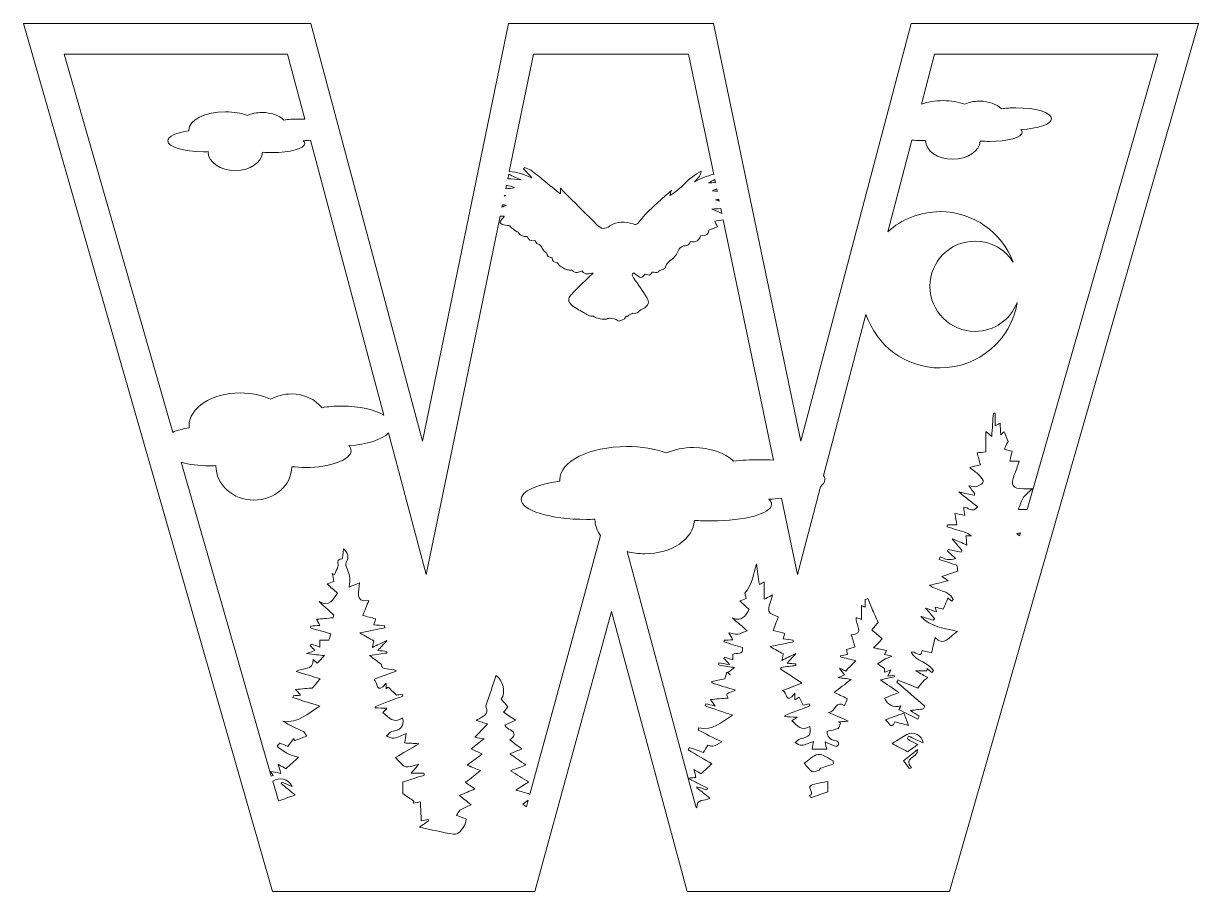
# Model space of a CAD drawing. Header units: millimetres. Extents: x -42 to 192, y -117 to -17.
# Drawn here: x -42.2 to 73, y -117.2 to -32.1 of the extents above; entities that cross this region are included whole.
import ezdxf

# ---------------------------------------------------------------- set-up
doc = ezdxf.new("R2010")
doc.units = ezdxf.units.MM
doc.header["$MEASUREMENT"] = 0
doc.layers.add('Layer 2', color=7, linetype='Continuous')

msp = doc.modelspace()

# ---------------------------------------------------------------- linework, layer by layer
at = {"layer": 'Layer 2', "lineweight": 0}
msp.add_lwpolyline([(44.85, -32.06), (34.04, -73.05), (25.47, -32.06), (5.39, -32.06), (-3.07, -73.05), (-13.99, -32.06), (-42.18, -32.06), (-17.75, -117.21), (7.97, -117.21), (15.49, -89.73), (22.89, -117.21), (48.61, -117.21), (73.04, -32.06), (44.85, -32.06)], dxfattribs=at)
for points, knots in [([(-16.3, -35.06), (-16.3, -35.06), (-14.59, -41.46), (-14.59, -41.46), (-14.81, -41.44), (-15.02, -41.44), (-15.24, -41.44), (-15.74, -41.44), (-16.21, -41.47), (-16.64, -41.53), (-17.11, -41.08), (-17.9, -40.79), (-18.79, -40.79), (-19.33, -40.79), (-19.83, -40.9), (-20.25, -41.08), (-20.84, -40.86), (-21.58, -40.73), (-22.38, -40.73), (-24.36, -40.73), (-25.97, -41.53), (-25.97, -42.51), (-25.97, -42.54), (-25.96, -42.57), (-25.96, -42.6), (-27.18, -42.77), (-28.04, -43.14), (-28.04, -43.58), (-28.04, -44.17), (-26.47, -44.64), (-24.54, -44.64), (-24.38, -44.64), (-24.23, -44.64), (-24.08, -44.63), (-24.08, -44.64), (-24.08, -44.64), (-24.08, -44.64), (-24.08, -45.66), (-22.88, -46.49), (-21.41, -46.49), (-19.96, -46.49), (-18.78, -45.69), (-18.75, -44.69), (-18.45, -44.72), (-18.14, -44.73), (-17.82, -44.73), (-16.04, -44.73), (-14.6, -44.33), (-14.6, -43.83), (-14.6, -43.74), (-14.65, -43.65), (-14.75, -43.56), (-14.51, -43.55), (-14.27, -43.53), (-14.05, -43.51), (-14.05, -43.51), (-6.86, -70.48), (-6.86, -70.48), (-7.73, -69.94), (-9.24, -69.59), (-10.96, -69.59), (-11.66, -69.59), (-12.31, -69.64), (-12.91, -69.75), (-13.57, -68.93), (-14.67, -68.4), (-15.92, -68.4), (-16.67, -68.4), (-17.37, -68.6), (-17.96, -68.93), (-18.79, -68.53), (-19.82, -68.3), (-20.93, -68.3), (-23.7, -68.3), (-25.95, -69.75), (-25.95, -71.54), (-25.95, -71.6), (-25.95, -71.65), (-25.94, -71.71), (-26.56, -71.82), (-27.1, -71.98), (-27.55, -72.17), (-27.55, -72.17), (-38.2, -35.06), (-38.2, -35.06), (-38.2, -35.06), (-16.3, -35.06), (-16.3, -35.06)], [0, 0, 0, 0, 1, 1, 1, 2, 2, 2, 3, 3, 3, 4, 4, 4, 5, 5, 5, 6, 6, 6, 7, 7, 7, 8, 8, 8, 9, 9, 9, 10, 10, 10, 11, 11, 11, 12, 12, 12, 13, 13, 13, 14, 14, 14, 15, 15, 15, 16, 16, 16, 17, 17, 17, 18, 18, 18, 19, 19, 19, 20, 20, 20, 21, 21, 21, 22, 22, 22, 23, 23, 23, 24, 24, 24, 25, 25, 25, 26, 26, 26, 27, 27, 27, 28, 28, 28, 29, 29, 29, 29]), ([(7.83, -35.06), (7.83, -35.06), (23.03, -35.06), (23.03, -35.06), (23.03, -35.06), (25.5, -46.87), (25.5, -46.87), (24.8, -46.99), (24.2, -47.31), (23.6, -47.6), (23.85, -47.3), (24.21, -47.09), (24.26, -46.56), (22.99, -47.15), (22.36, -48.33), (21.2, -48.92), (21.25, -48.77), (21.29, -48.64), (21.35, -48.44), (20.94, -48.8), (20.6, -49.1), (20.26, -49.41), (19.79, -49.84), (19.32, -50.26), (18.87, -50.7), (18.59, -50.99), (18.35, -51.32), (18.08, -51.64), (17.95, -51.79), (17.83, -51.81), (17.6, -51.73), (16.82, -51.46), (16.04, -51.43), (15.32, -51.92), (14.82, -52.27), (14.49, -52.24), (14.05, -51.8), (13.11, -50.87), (12.17, -49.94), (11.22, -49), (10.98, -48.76), (10.75, -48.51), (10.46, -48.22), (10.46, -48.44), (10.46, -48.59), (10.46, -48.78), (9.9, -48.32), (9.38, -47.88), (8.85, -47.45), (8.43, -47.12), (8.01, -46.78), (7.58, -46.46), (7.4, -46.33), (7.16, -46.28), (6.95, -46.19), (6.92, -46.23), (6.89, -46.27), (6.86, -46.31), (7.12, -46.59), (7.37, -46.87), (7.67, -47.2), (6.92, -46.92), (6.22, -46.59), (5.45, -46.58), (5.45, -46.58), (7.83, -35.06), (7.83, -35.06)], [0, 0, 0, 0, 1, 1, 1, 2, 2, 2, 3, 3, 3, 4, 4, 4, 5, 5, 5, 6, 6, 6, 7, 7, 7, 8, 8, 8, 9, 9, 9, 10, 10, 10, 11, 11, 11, 12, 12, 12, 13, 13, 13, 14, 14, 14, 15, 15, 15, 16, 16, 16, 17, 17, 17, 18, 18, 18, 19, 19, 19, 20, 20, 20, 21, 21, 21, 22, 22, 22, 22]), ([(55.37, -79.73), (55.53, -79.34), (55.63, -78.93), (55.85, -78.59), (56.03, -78.3), (56.34, -78.1), (56.75, -77.71), (56.3, -77.71), (56.08, -77.72), (55.86, -77.71), (54.81, -77.71), (54.57, -77.32), (54.97, -76.35), (55.14, -75.94), (55.28, -75.51), (55.46, -75.01), (55.46, -75.01), (54.52, -75.01), (54.52, -75.01), (54.61, -74.65), (54.69, -74.35), (54.77, -74.03), (54.54, -73.97), (54.3, -73.91), (54, -73.83), (54.17, -73.46), (54.31, -73.16), (54.36, -73.06), (54.2, -72.63), (54.09, -72.36), (53.99, -72.11), (53.91, -72.18), (53.81, -72.26), (53.64, -72.4), (53.62, -71.97), (53.61, -71.65), (53.59, -71.28), (53.4, -71.38), (53.29, -71.43), (53.09, -71.53), (53.09, -71.53), (53.09, -70.29), (53.09, -70.29), (53.03, -70.28), (52.98, -70.28), (52.92, -70.28), (52.87, -71.01), (52.82, -71.75), (52.76, -72.58), (52.53, -72.38), (52.4, -72.27), (52.19, -72.08), (52.19, -72.08), (52.19, -74.09), (52.19, -74.09), (51.88, -74.12), (51.61, -74.15), (51.33, -74.18), (51.44, -74.58), (51.53, -74.93), (51.65, -75.35), (51.27, -75.45), (50.94, -75.54), (50.61, -75.63), (50.91, -75.86), (51.24, -76.08), (51.5, -76.35), (52.11, -76.96), (52.08, -77.18), (51.3, -77.47), (51.11, -77.55), (50.84, -77.44), (50.5, -77.4), (50.74, -77.72), (50.92, -77.95), (51.1, -78.19), (51.08, -78.24), (51.06, -78.3), (51.04, -78.35), (50.58, -78.25), (50.13, -78.15), (49.55, -78.02), (50.23, -78.57), (50.79, -79.02), (51.37, -79.49), (50.87, -80.16), (50.4, -79.47), (50.01, -79.51), (50.05, -79.8), (50.08, -80.06), (50.11, -80.32), (49.81, -80.26), (49.5, -80.2), (49.15, -80.12), (49.21, -80.51), (49.28, -80.87), (49.34, -81.24), (49.34, -81.24), (48.43, -81.24), (48.43, -81.24), (48.41, -81.3), (48.39, -81.37), (48.38, -81.44), (49.01, -81.63), (49.65, -81.81), (50.27, -82.02), (50.45, -82.08), (50.61, -82.22), (50.78, -82.32), (50.78, -82.32), (50.23, -82.32), (50.23, -82.32), (50.26, -82.57), (50.28, -82.82), (50.33, -83.23), (49.8, -83), (49.42, -82.83), (48.88, -82.6), (49.27, -83.07), (49.55, -83.41), (49.84, -83.76), (49.81, -83.82), (49.78, -83.87), (49.75, -83.93), (49.33, -83.84), (48.91, -83.75), (48.49, -83.67), (48.47, -83.72), (48.44, -83.77), (48.42, -83.82), (48.66, -84.03), (48.9, -84.25), (49.25, -84.56), (48.89, -84.6), (48.64, -84.67), (48.4, -84.64), (48.16, -84.6), (47.93, -84.46), (47.7, -84.37), (47.7, -84.37), (47.61, -84.63), (47.61, -84.63), (48.16, -84.82), (48.72, -85), (49.34, -85.21), (49.37, -85.38), (49.41, -85.63), (49.43, -85.79), (48.88, -85.98), (48.4, -86.14), (47.88, -86.32), (48.07, -86.45), (48.26, -86.57), (48.5, -86.72), (47.86, -86.88), (47.28, -87.02), (46.65, -87.17), (47.41, -87.75), (48.56, -87.63), (48.99, -88.55), (48.94, -88.61), (48.9, -88.67), (48.86, -88.74), (48.73, -88.63), (48.6, -88.52), (48.47, -88.41), (48.32, -88.77), (48.17, -89.13), (48.01, -89.51), (47.76, -89.45), (47.49, -89.38), (47.2, -89.31), (47.25, -89.47), (47.3, -89.59), (47.36, -89.78), (47.01, -89.66), (46.73, -89.57), (46.28, -89.41), (46.66, -89.86), (46.9, -90.14), (47.15, -90.43), (47.1, -90.49), (47.06, -90.54), (47.01, -90.6), (46.61, -90.47), (46.2, -90.34), (45.8, -90.22), (46.78, -91.25), (48.11, -91.41), (49.4, -91.69), (48.65, -92.23), (48.04, -93.23), (47.21, -92.3), (47.1, -92.75), (46.98, -93.28), (46.86, -93.8), (46.57, -93.72), (46.27, -93.65), (45.93, -93.56), (45.84, -94.49), (45.2, -93.5), (44.85, -93.73), (45.33, -94.62), (46.53, -94.72), (47.06, -95.54), (47.06, -95.54), (46.89, -95.73), (46.89, -95.73), (46.73, -95.59), (46.58, -95.46), (46.43, -95.32), (46.42, -95.4), (46.42, -95.47), (46.41, -95.55), (46.41, -95.55), (45.3, -95.55), (45.3, -95.55), (45.83, -95.85), (46.16, -96.04), (46.49, -96.22), (46.38, -96.31), (46.27, -96.4), (46.15, -96.49), (45.93, -96.75), (45.7, -97.02), (45.5, -97.26), (44.93, -97.03), (44.25, -96.75), (43.56, -96.46), (43.53, -96.53), (43.5, -96.6), (43.47, -96.67), (44.37, -97.46), (45.28, -98.25), (46.19, -99.04), (46.15, -99.13), (46.12, -99.21), (46.08, -99.29), (45.68, -99.34), (45.29, -99.4), (44.79, -99.46), (45.14, -99.69), (45.39, -99.85), (45.63, -100.01), (45.59, -100.1), (45.54, -100.2), (45.5, -100.29), (44.9, -99.99), (44.3, -99.69), (43.66, -99.38), (43.67, -99.36), (43.75, -99.21), (43.86, -99.01), (43.06, -99.19), (42.56, -98.89), (42.23, -98.24), (42.74, -98.05), (43.24, -97.86), (43.67, -97.7), (43.07, -97.28), (42.49, -96.88), (41.86, -96.44), (42.39, -96.33), (42.81, -96.24), (43.23, -96.16), (43.23, -96.16), (43.2, -96), (43.2, -96), (43.01, -96.03), (42.82, -96.05), (42.56, -96.09), (42.68, -95.86), (42.76, -95.7), (42.88, -95.46), (42.6, -95.57), (42.44, -95.63), (42.24, -95.71), (42.24, -95.71), (42.24, -95.32), (42.24, -95.32), (41.98, -95.15), (41.77, -95.02), (41.57, -94.89), (41.78, -94.76), (41.97, -94.61), (42.19, -94.49), (42.4, -94.37), (42.63, -94.27), (42.97, -94.11), (42.64, -94.04), (42.47, -94.01), (42.25, -93.97), (42.34, -93.78), (42.4, -93.63), (42.43, -93.56), (42.05, -93.49), (41.69, -93.42), (41.17, -93.32), (41.6, -92.86), (41.89, -92.55), (42.03, -92.41), (41.68, -92.13), (41.35, -91.85), (40.99, -91.55), (41.29, -91.21), (41.48, -91), (41.62, -90.83), (41.42, -90.36), (41.21, -89.89), (41.01, -89.42), (40.87, -89.1), (40.74, -88.79), (40.6, -88.47), (40.52, -88.51), (40.44, -88.54), (40.36, -88.57), (40.36, -88.57), (40.36, -89.33), (40.36, -89.33), (40.19, -89.24), (40.08, -89.19), (40, -89.15), (40, -89.15), (40, -90.52), (40, -90.52), (39.83, -90.46), (39.67, -90.4), (39.48, -90.34), (39.35, -90.98), (40.37, -91.97), (38.98, -92.04), (39.11, -92.44), (39.24, -92.83), (39.36, -93.22), (39.09, -93.3), (38.83, -93.38), (38.52, -93.47), (38.54, -93.56), (38.58, -93.75), (38.61, -93.95), (38.36, -94), (38.15, -94.04), (37.94, -94.09), (37.93, -94.12), (37.93, -94.16), (37.93, -94.2), (38.42, -94.32), (38.91, -94.44), (39.44, -94.57), (39.09, -94.92), (38.8, -95.21), (38.44, -95.58), (38.38, -95.55), (38.16, -95.45), (37.83, -95.29), (38.05, -95.58), (38.18, -95.76), (38.33, -95.96), (38.14, -96.04), (38.01, -96.09), (37.69, -96.22), (38.19, -96.29), (38.49, -96.33), (38.99, -96.4), (38.34, -96.9), (37.84, -97.29), (37.32, -97.69), (37.68, -97.86), (38.13, -98.07), (38.6, -98.28), (38.52, -98.5), (38.43, -98.72), (38.32, -99.01), (37.49, -98.31), (37.45, -99.67), (36.77, -99.65), (37.35, -99.9), (37.93, -100.16), (38.68, -100.49), (38.27, -100.53), (38.01, -100.56), (37.75, -100.58), (37.81, -100.62), (37.87, -100.66), (37.93, -100.7), (37.86, -100.88), (37.83, -101.15), (37.7, -101.21), (37.39, -101.35), (37.02, -101.4), (36.64, -101.49), (36.59, -101.98), (36.87, -102.36), (37.55, -102.43), (37.64, -102.44), (37.76, -102.64), (37.77, -102.76), (37.78, -102.82), (37.57, -102.99), (37.5, -102.97), (37.21, -102.89), (36.92, -102.76), (36.64, -102.64), (36.58, -102.62), (36.53, -102.57), (36.44, -102.52), (36.49, -102.8), (36.53, -103.02), (36.58, -103.26), (36.58, -103.26), (35.14, -103.26), (35.14, -103.26), (35.19, -102.99), (35.24, -102.68), (35.27, -102.5), (34.87, -102.64), (34.5, -102.82), (34.11, -102.87), (33.92, -102.9), (33.69, -102.69), (33.48, -102.58), (33.65, -102.47), (33.8, -102.29), (33.98, -102.24), (34.9, -102.04), (35.05, -101.86), (34.93, -101.01), (34.13, -101.52), (33.67, -100.94), (33.17, -100.46), (33.3, -100.37), (33.45, -100.27), (33.68, -100.12), (33.15, -100.09), (32.81, -100.07), (32.47, -100.05), (32.47, -100.01), (32.48, -99.97), (32.49, -99.93), (33.3, -99.62), (34.12, -99.31), (34.93, -99), (34.93, -99), (34.86, -98.81), (34.86, -98.81), (34.66, -98.85), (34.47, -98.89), (34.28, -98.93), (34.14, -98.66), (34.02, -98.41), (33.89, -98.15), (33.74, -98.24), (33.62, -98.31), (33.46, -98.41), (33.46, -98.41), (33.46, -97.77), (33.46, -97.77), (32.52, -98.99), (32.72, -97.59), (32.26, -97.5), (33, -97.21), (33.64, -96.96), (34.15, -96.76), (33.43, -96.29), (32.73, -95.84), (32.04, -95.38), (32.08, -95.33), (32.11, -95.28), (32.15, -95.22), (32.62, -95.16), (33.09, -95.1), (33.56, -95.04), (33.56, -94.99), (33.55, -94.93), (33.55, -94.88), (33.3, -94.86), (33.05, -94.85), (32.69, -94.82), (32.98, -94.5), (33.19, -94.27), (33.55, -93.87), (33, -94.14), (32.64, -94.31), (32.17, -94.55), (32.27, -94.17), (32.32, -93.95), (32.33, -93.9), (31.92, -93.67), (31.57, -93.48), (31.03, -93.19), (31.95, -93), (32.63, -92.86), (33.31, -92.72), (33.3, -92.66), (33.29, -92.61), (33.29, -92.55), (32.97, -92.5), (32.66, -92.46), (32.3, -92.41), (32.39, -92.14), (32.46, -91.94), (32.48, -91.89), (32.06, -91.79), (31.7, -91.7), (31.33, -91.61), (31.51, -91.13), (31.69, -90.64), (31.83, -90.28), (31.57, -90.14), (30.98, -89.98), (30.92, -89.71), (30.83, -89.29), (31.1, -88.78), (31.26, -88.12), (30.87, -88.33), (30.64, -88.45), (30.46, -88.54), (30.46, -88.54), (30.46, -86.84), (30.46, -86.84), (30.33, -86.91), (30.14, -87.01), (29.98, -87.1), (29.87, -86.39), (29.77, -85.73), (29.68, -85.06), (29.43, -86.05), (29.26, -87.04), (28.56, -87.96), (28.57, -88.02), (28.62, -88.24), (28.67, -88.48), (28.44, -88.57), (28.25, -88.64), (28.07, -88.71), (28.38, -88.99), (28.69, -89.28), (28.99, -89.56), (28.59, -90.16), (28.29, -90.77), (27.34, -90.38), (27.87, -90.84), (28.27, -91.19), (28.79, -91.64), (28.37, -91.79), (28.12, -91.94), (27.86, -91.97), (27.58, -91.99), (27.29, -91.88), (26.99, -91.83), (27.12, -92.06), (27.23, -92.25), (27.39, -92.51), (27.02, -92.53), (26.77, -92.55), (26.52, -92.56), (26.51, -92.62), (26.51, -92.67), (26.5, -92.73), (27.11, -92.91), (27.72, -93.09), (28.31, -93.26), (28.47, -94.17), (27.68, -93.67), (27.38, -93.96), (27.38, -93.96), (27.38, -94.49), (27.38, -94.49), (27.08, -94.39), (26.82, -94.3), (26.57, -94.22), (26.55, -94.26), (26.52, -94.3), (26.5, -94.34), (26.64, -94.49), (26.78, -94.64), (27.06, -94.95), (26.56, -94.87), (26.28, -94.83), (26, -94.79), (25.99, -94.85), (25.99, -94.92), (25.98, -94.99), (26.59, -95.09), (27.2, -95.18), (27.54, -95.24), (27.4, -95.34), (27.14, -95.54), (26.89, -95.74), (26.97, -95.82), (27.06, -95.9), (27.14, -95.97), (27.04, -95.89), (26.94, -95.8), (26.8, -95.68), (26.71, -95.97), (26.64, -96.18), (26.59, -96.34), (26.13, -96.44), (25.73, -96.53), (25.33, -96.62), (25.33, -96.66), (25.32, -96.71), (25.31, -96.75), (26.02, -96.97), (26.73, -97.19), (27.63, -97.47), (27.13, -97.74), (26.51, -97.66), (26.93, -98.23), (26.31, -98.28), (25.74, -98.33), (25.18, -98.38), (25.29, -98.54), (25.41, -98.71), (25.64, -99.02), (25.2, -98.91), (24.97, -98.85), (24.73, -98.79), (24.71, -98.86), (24.69, -98.93), (24.66, -99), (25.53, -99.3), (26.39, -99.59), (27.33, -99.91), (26.26, -100.57), (25.41, -101.5), (24.02, -101.15), (24.01, -101.23), (24, -101.3), (23.99, -101.38), (24.69, -101.74), (25.4, -102.09), (26.29, -102.54), (25.98, -102.7), (25.71, -102.87), (25.42, -102.96), (25.26, -103), (25.06, -102.89), (24.93, -102.85), (24.8, -103.07), (24.62, -103.36), (24.48, -103.59), (24.01, -103.41), (23.57, -103.24), (23.14, -103.07), (23.1, -103.16), (23.05, -103.24), (23.01, -103.32), (23.82, -103.8), (24.62, -104.28), (25.31, -104.69), (25.01, -104.97), (24.65, -105.31), (24.26, -105.66), (24.06, -105.55), (23.84, -105.42), (23.55, -105.25), (23.64, -105.58), (23.7, -105.79), (23.76, -106.02), (23.53, -106.04), (23.34, -106.06), (23, -106.09), (23, -106.09), (18.38, -88.95), (18.38, -88.95), (18.38, -88.95), (17.01, -83.86), (17.01, -83.86), (17.55, -84), (18.12, -84.08), (18.73, -84.08), (21.38, -84.08), (23.53, -82.62), (23.6, -80.8), (24.13, -80.84), (24.7, -80.86), (25.29, -80.86), (28.54, -80.86), (31.18, -80.13), (31.18, -79.23), (31.18, -79.05), (31.08, -78.89), (30.9, -78.73), (31.33, -78.71), (31.75, -78.68), (32.15, -78.64), (32.15, -78.64), (33.71, -86.1), (33.71, -86.1), (33.71, -86.1), (35.97, -77.5), (35.97, -77.5), (36.24, -77.28), (36.39, -77.04), (36.39, -76.8), (36.39, -76.66), (36.35, -76.53), (36.26, -76.4), (36.26, -76.4), (36.94, -73.82), (36.94, -73.82), (36.94, -73.82), (40.43, -60.6), (40.43, -60.6), (41.44, -63.65), (44.31, -65.85), (47.7, -65.85), (51.51, -65.85), (54.66, -63.07), (55.26, -59.43), (54.62, -61.09), (53.01, -62.27), (51.13, -62.27), (48.69, -62.27), (46.7, -60.28), (46.7, -57.84), (46.7, -55.39), (48.69, -53.41), (51.13, -53.41), (52.7, -53.41), (54.07, -54.23), (54.86, -55.46), (53.76, -52.57), (50.97, -50.52), (47.7, -50.52), (45.73, -50.52), (43.92, -51.27), (42.56, -52.5), (42.56, -52.5), (44.93, -43.5), (44.93, -43.5), (45.22, -43.53), (45.52, -43.54), (45.82, -43.54), (45.98, -43.54), (46.13, -43.54), (46.28, -43.53), (46.28, -43.53), (46.28, -43.54), (46.28, -43.54), (46.28, -44.56), (47.48, -45.38), (48.95, -45.38), (50.4, -45.38), (51.58, -44.58), (51.62, -43.59), (51.91, -43.61), (52.22, -43.63), (52.54, -43.63), (54.32, -43.63), (55.76, -43.22), (55.76, -42.73), (55.76, -42.64), (55.71, -42.55), (55.61, -42.46), (57.31, -42.39), (58.62, -41.94), (58.62, -41.4), (58.62, -40.81), (57.05, -40.33), (55.12, -40.33), (54.62, -40.33), (54.15, -40.37), (53.73, -40.42), (53.25, -39.98), (52.47, -39.68), (51.58, -39.68), (51.04, -39.68), (50.53, -39.79), (50.12, -39.98), (49.52, -39.76), (48.78, -39.63), (47.99, -39.63), (47.19, -39.63), (46.46, -39.76), (45.86, -39.97), (45.86, -39.97), (47.16, -35.06), (47.16, -35.06), (47.16, -35.06), (69.05, -35.06), (69.05, -35.06), (69.05, -35.06), (56.24, -79.73), (56.24, -79.73), (56.24, -79.73), (55.37, -79.73), (55.37, -79.73)], [0, 0, 0, 0, 1, 1, 1, 2, 2, 2, 3, 3, 3, 4, 4, 4, 5, 5, 5, 6, 6, 6, 7, 7, 7, 8, 8, 8, 9, 9, 9, 10, 10, 10, 11, 11, 11, 12, 12, 12, 13, 13, 13, 14, 14, 14, 15, 15, 15, 16, 16, 16, 17, 17, 17, 18, 18, 18, 19, 19, 19, 20, 20, 20, 21, 21, 21, 22, 22, 22, 23, 23, 23, 24, 24, 24, 25, 25, 25, 26, 26, 26, 27, 27, 27, 28, 28, 28, 29, 29, 29, 30, 30, 30, 31, 31, 31, 32, 32, 32, 33, 33, 33, 34, 34, 34, 35, 35, 35, 36, 36, 36, 37, 37, 37, 38, 38, 38, 39, 39, 39, 40, 40, 40, 41, 41, 41, 42, 42, 42, 43, 43, 43, 44, 44, 44, 45, 45, 45, 46, 46, 46, 47, 47, 47, 48, 48, 48, 49, 49, 49, 50, 50, 50, 51, 51, 51, 52, 52, 52, 53, 53, 53, 54, 54, 54, 55, 55, 55, 56, 56, 56, 57, 57, 57, 58, 58, 58, 59, 59, 59, 60, 60, 60, 61, 61, 61, 62, 62, 62, 63, 63, 63, 64, 64, 64, 65, 65, 65, 66, 66, 66, 67, 67, 67, 68, 68, 68, 69, 69, 69, 70, 70, 70, 71, 71, 71, 72, 72, 72, 73, 73, 73, 74, 74, 74, 75, 75, 75, 76, 76, 76, 77, 77, 77, 78, 78, 78, 79, 79, 79, 80, 80, 80, 81, 81, 81, 82, 82, 82, 83, 83, 83, 84, 84, 84, 85, 85, 85, 86, 86, 86, 87, 87, 87, 88, 88, 88, 89, 89, 89, 90, 90, 90, 91, 91, 91, 92, 92, 92, 93, 93, 93, 94, 94, 94, 95, 95, 95, 96, 96, 96, 97, 97, 97, 98, 98, 98, 99, 99, 99, 100, 100, 100, 101, 101, 101, 102, 102, 102, 103, 103, 103, 104, 104, 104, 105, 105, 105, 106, 106, 106, 107, 107, 107, 108, 108, 108, 109, 109, 109, 110, 110, 110, 111, 111, 111, 112, 112, 112, 113, 113, 113, 114, 114, 114, 115, 115, 115, 116, 116, 116, 117, 117, 117, 118, 118, 118, 119, 119, 119, 120, 120, 120, 121, 121, 121, 122, 122, 122, 123, 123, 123, 124, 124, 124, 125, 125, 125, 126, 126, 126, 127, 127, 127, 128, 128, 128, 129, 129, 129, 130, 130, 130, 131, 131, 131, 132, 132, 132, 133, 133, 133, 134, 134, 134, 135, 135, 135, 136, 136, 136, 137, 137, 137, 138, 138, 138, 139, 139, 139, 140, 140, 140, 141, 141, 141, 142, 142, 142, 143, 143, 143, 144, 144, 144, 145, 145, 145, 146, 146, 146, 147, 147, 147, 148, 148, 148, 149, 149, 149, 150, 150, 150, 151, 151, 151, 152, 152, 152, 153, 153, 153, 154, 154, 154, 155, 155, 155, 156, 156, 156, 157, 157, 157, 158, 158, 158, 159, 159, 159, 160, 160, 160, 161, 161, 161, 162, 162, 162, 163, 163, 163, 164, 164, 164, 165, 165, 165, 166, 166, 166, 167, 167, 167, 168, 168, 168, 169, 169, 169, 170, 170, 170, 171, 171, 171, 172, 172, 172, 173, 173, 173, 174, 174, 174, 175, 175, 175, 176, 176, 176, 177, 177, 177, 178, 178, 178, 179, 179, 179, 180, 180, 180, 181, 181, 181, 182, 182, 182, 183, 183, 183, 184, 184, 184, 185, 185, 185, 186, 186, 186, 187, 187, 187, 188, 188, 188, 189, 189, 189, 190, 190, 190, 191, 191, 191, 192, 192, 192, 193, 193, 193, 194, 194, 194, 195, 195, 195, 196, 196, 196, 197, 197, 197, 198, 198, 198, 199, 199, 199, 200, 200, 200, 201, 201, 201, 202, 202, 202, 203, 203, 203, 204, 204, 204, 205, 205, 205, 206, 206, 206, 207, 207, 207, 208, 208, 208, 209, 209, 209, 210, 210, 210, 211, 211, 211, 212, 212, 212, 213, 213, 213, 214, 214, 214, 215, 215, 215, 216, 216, 216, 217, 217, 217, 218, 218, 218, 219, 219, 219, 220, 220, 220, 221, 221, 221, 222, 222, 222, 223, 223, 223, 224, 224, 224, 225, 225, 225, 226, 226, 226, 227, 227, 227, 228, 228, 228, 229, 229, 229, 230, 230, 230, 231, 231, 231, 232, 232, 232, 233, 233, 233, 234, 234, 234, 235, 235, 235, 236, 236, 236, 237, 237, 237, 238, 238, 238, 239, 239, 239, 240, 240, 240, 241, 241, 241, 242, 242, 242, 243, 243, 243, 244, 244, 244, 245, 245, 245, 246, 246, 246, 247, 247, 247, 248, 248, 248, 249, 249, 249, 250, 250, 250, 251, 251, 251, 252, 252, 252, 253, 253, 253, 254, 254, 254, 255, 255, 255, 256, 256, 256, 257, 257, 257, 258, 258, 258, 259, 259, 259, 260, 260, 260, 261, 261, 261, 262, 262, 262, 263, 263, 263, 263]), ([(5.4, -46.85), (5.8, -47.04), (6.21, -47.22), (6.61, -47.4), (6.18, -47.36), (5.75, -47.31), (5.31, -47.3), (5.31, -47.3), (5.4, -46.85), (5.4, -46.85)], [0, 0, 0, 0, 1, 1, 1, 2, 2, 2, 3, 3, 3, 3]), ([(5.18, -47.92), (5.45, -47.99), (5.72, -48.05), (5.98, -48.15), (5.69, -48.23), (5.4, -48.25), (5.11, -48.27), (5.11, -48.27), (5.18, -47.92), (5.18, -47.92)], [0, 0, 0, 0, 1, 1, 1, 2, 2, 2, 3, 3, 3, 3]), ([(25.67, -47.68), (25.44, -47.67), (25.2, -47.68), (24.99, -47.68), (25.19, -47.59), (25.4, -47.5), (25.6, -47.36), (25.6, -47.36), (25.67, -47.68), (25.67, -47.68)], [0, 0, 0, 0, 1, 1, 1, 2, 2, 2, 3, 3, 3, 3]), ([(25.85, -48.54), (25.69, -48.52), (25.53, -48.49), (25.37, -48.47), (25.51, -48.41), (25.66, -48.35), (25.8, -48.29), (25.8, -48.29), (25.85, -48.54), (25.85, -48.54)], [0, 0, 0, 0, 1, 1, 1, 2, 2, 2, 3, 3, 3, 3]), ([(4.97, -48.94), (5.01, -48.94), (5.06, -48.95), (5.11, -48.95), (5.06, -48.97), (5, -48.99), (4.95, -49.01), (4.95, -49.01), (4.97, -48.94), (4.97, -48.94)], [0, 0, 0, 0, 1, 1, 1, 2, 2, 2, 3, 3, 3, 3]), ([(26.05, -49.49), (25.93, -49.45), (25.81, -49.4), (25.68, -49.36), (25.79, -49.34), (25.91, -49.34), (26.01, -49.32), (26.01, -49.32), (26.05, -49.49), (26.05, -49.49)], [0, 0, 0, 0, 1, 1, 1, 2, 2, 2, 3, 3, 3, 3]), ([(4.78, -49.85), (4.9, -49.86), (5.02, -49.87), (5.14, -49.88), (5, -49.95), (4.86, -50.02), (4.73, -50.09), (4.73, -50.09), (4.78, -49.85), (4.78, -49.85)], [0, 0, 0, 0, 1, 1, 1, 2, 2, 2, 3, 3, 3, 3]), ([(26.3, -50.69), (26.28, -50.68), (26.26, -50.67), (26.24, -50.67), (25.95, -50.53), (25.65, -50.41), (25.31, -50.26), (25.61, -50.25), (25.91, -50.27), (26.2, -50.22), (26.2, -50.22), (26.3, -50.69), (26.3, -50.69)], [0, 0, 0, 0, 1, 1, 1, 2, 2, 2, 3, 3, 3, 4, 4, 4, 4]), ([(7.47, -107.65), (7.05, -107.53), (6.61, -107.4), (6.1, -107.26), (6.66, -106.9), (7.03, -106.66), (7.35, -106.46), (6.75, -106.09), (6.21, -105.76), (5.56, -105.36), (6.17, -105.14), (6.58, -104.98), (7.08, -104.8), (6.5, -104.4), (6.03, -104.06), (5.5, -103.69), (5.97, -103.51), (6.32, -103.37), (6.69, -103.22), (6.22, -102.88), (5.83, -102.59), (5.5, -102.34), (5.67, -102.17), (5.91, -102.04), (5.92, -101.89), (5.96, -101.32), (5.26, -101.38), (5.01, -100.89), (5.35, -100.74), (5.67, -100.6), (6.09, -100.41), (5.64, -100.12), (5.28, -99.88), (4.9, -99.63), (5.05, -99.44), (5.21, -99.25), (5.31, -99.11), (5.08, -98.82), (4.87, -98.58), (4.67, -98.35), (5.14, -97.69), (4.83, -96.44), (4.15, -96.03), (3.83, -97.01), (3.51, -97.97), (3.17, -99), (3.18, -99.17), (3.33, -99.56), (3.2, -99.74), (2.99, -100.03), (2.59, -100.18), (2.21, -100.43), (2.66, -100.57), (2.98, -100.67), (3.33, -100.77), (2.9, -101.22), (2.53, -101.61), (2.08, -102.08), (2.44, -102.14), (2.63, -102.17), (2.98, -102.22), (2.49, -102.61), (2.12, -102.9), (1.71, -103.23), (2.07, -103.39), (2.36, -103.53), (2.79, -103.72), (2.3, -104.09), (1.87, -104.41), (1.31, -104.81), (1.86, -105.04), (2.24, -105.19), (2.62, -105.35), (2.15, -105.73), (1.7, -106.09), (1.16, -106.52), (1.45, -106.72), (1.76, -106.93), (2.09, -107.15), (1.58, -107.36), (1.12, -107.55), (0.56, -107.78), (1.01, -108.14), (1.3, -108.37), (1.71, -108.7), (1.27, -108.91), (0.93, -109.06), (0.61, -109.22), (0.52, -109.35), (0.39, -109.54), (0.27, -109.75), (0.58, -109.86), (0.91, -109.98), (1.23, -110.09), (1.17, -110.86), (0.51, -111.7), (-0.02, -111.6), (-1.1, -111.41), (-2.18, -111.15), (-3.35, -110.89), (-2.98, -110.64), (-2.72, -110.46), (-2.45, -110.28), (-2.47, -110.24), (-2.49, -110.2), (-2.5, -110.15), (-2.72, -110.2), (-2.94, -110.24), (-3.17, -110.29), (-3.2, -109.65), (-3.23, -109.05), (-3.26, -108.43), (-3.45, -108.46), (-3.72, -108.51), (-3.98, -108.56), (-3.95, -108.49), (-3.92, -108.43), (-3.89, -108.36), (-4.26, -108.1), (-4.63, -107.85), (-4.97, -107.61), (-4.97, -107.61), (-4.97, -106.46), (-4.97, -106.46), (-4.36, -106.27), (-3.62, -106.03), (-2.88, -105.79), (-2.9, -105.73), (-2.91, -105.67), (-2.93, -105.61), (-2.93, -105.61), (-4.17, -105.61), (-4.17, -105.61), (-3.88, -105.27), (-3.68, -105.03), (-3.41, -104.71), (-4.75, -105.16), (-4.75, -105.16), (-5.69, -104.07), (-4.97, -103.64), (-4.24, -103.2), (-3.42, -102.71), (-3.96, -102.68), (-4.36, -102.66), (-4.81, -102.64), (-4.75, -102.3), (-4.69, -101.96), (-4.65, -101.7), (-5.05, -101.87), (-5.45, -102.09), (-5.87, -102.18), (-6.09, -102.22), (-6.35, -102.03), (-6.59, -101.95), (-6.42, -101.8), (-6.26, -101.56), (-6.06, -101.52), (-5.3, -101.38), (-4.8, -101.1), (-5.01, -100.16), (-5.87, -100.8), (-6.37, -100.14), (-6.93, -99.64), (-6.79, -99.5), (-6.65, -99.35), (-6.54, -99.24), (-6.94, -99.22), (-7.31, -99.2), (-7.69, -99.18), (-7.68, -99.14), (-7.68, -99.09), (-7.68, -99.05), (-6.78, -98.71), (-5.88, -98.38), (-4.99, -98.04), (-5.01, -97.97), (-5.03, -97.91), (-5.06, -97.84), (-5.29, -97.88), (-5.53, -97.93), (-5.61, -97.95), (-5.93, -97.63), (-6.18, -97.39), (-6.43, -97.15), (-6.49, -97.21), (-6.56, -97.27), (-6.62, -97.33), (-6.62, -97.33), (-6.62, -96.78), (-6.62, -96.78), (-7.65, -98.01), (-7.44, -96.63), (-7.81, -96.4), (-7.07, -96.12), (-6.4, -95.87), (-5.61, -95.57), (-6.23, -95.26), (-7.07, -95.58), (-7.07, -94.95), (-7.53, -94.6), (-7.83, -94.37), (-8.25, -94.05), (-7.57, -93.96), (-7.06, -93.89), (-6.55, -93.82), (-6.56, -93.77), (-6.57, -93.71), (-6.58, -93.66), (-6.82, -93.63), (-7.07, -93.6), (-7.44, -93.56), (-7.13, -93.23), (-6.92, -93), (-6.54, -92.59), (-7.13, -92.87), (-7.49, -93.04), (-7.97, -93.27), (-7.9, -92.92), (-7.85, -92.69), (-7.84, -92.63), (-8.28, -92.37), (-8.64, -92.16), (-9.21, -91.84), (-8.23, -91.64), (-7.5, -91.49), (-6.76, -91.34), (-6.76, -91.34), (-6.78, -91.15), (-6.78, -91.15), (-7.11, -91.11), (-7.45, -91.08), (-7.84, -91.04), (-7.74, -90.74), (-7.66, -90.5), (-7.65, -90.46), (-8.09, -90.35), (-8.5, -90.24), (-8.91, -90.14), (-8.71, -89.64), (-8.52, -89.15), (-8.32, -88.66), (-9.85, -88.92), (-9.21, -87.65), (-9.24, -86.93), (-9.65, -87.1), (-9.97, -87.24), (-10.25, -87.36), (-10.22, -86.89), (-10.15, -86.58), (-10.2, -86.29), (-10.28, -85.82), (-10.69, -85.25), (-10.53, -84.95), (-10.21, -84.34), (-10.38, -84.01), (-10.8, -83.6), (-10.85, -83.97), (-10.89, -84.58), (-10.94, -84.58), (-11.61, -84.58), (-11.25, -85.08), (-11.35, -85.35), (-11.44, -85.61), (-11.57, -85.86), (-11.69, -86.11), (-11.76, -86.08), (-11.83, -86.06), (-11.9, -86.03), (-11.85, -86.29), (-11.8, -86.55), (-11.74, -86.81), (-12.01, -86.9), (-12.22, -86.97), (-12.41, -87.04), (-12.07, -87.33), (-11.73, -87.64), (-11.4, -87.94), (-11.82, -88.59), (-12.12, -89.3), (-13.2, -88.77), (-12.62, -89.3), (-12.18, -89.7), (-11.75, -90.09), (-11.77, -90.18), (-11.8, -90.27), (-11.83, -90.36), (-12.39, -90.41), (-12.95, -90.46), (-13.46, -90.5), (-13.39, -90.62), (-13.28, -90.83), (-13.13, -91.1), (-13.5, -91.13), (-13.76, -91.16), (-14.02, -91.18), (-14.03, -91.24), (-14.03, -91.3), (-14.03, -91.36), (-13.38, -91.55), (-12.73, -91.73), (-12.05, -91.93), (-12.13, -92.2), (-12.19, -92.4), (-12.25, -92.57), (-12.25, -92.57), (-13.11, -92.57), (-13.11, -92.57), (-13.11, -92.57), (-13.11, -93.23), (-13.11, -93.23), (-13.43, -93.13), (-13.71, -93.04), (-13.98, -92.95), (-14.01, -93), (-14.03, -93.04), (-14.06, -93.09), (-13.91, -93.24), (-13.77, -93.4), (-13.6, -93.58), (-13.85, -93.67), (-14.02, -93.73), (-14.42, -93.87), (-13.67, -93.96), (-13.16, -94.01), (-12.68, -94.07), (-12.93, -94.34), (-13.15, -94.58), (-13.37, -94.82), (-13.45, -94.74), (-13.57, -94.63), (-13.76, -94.45), (-13.78, -95.62), (-14.78, -95.2), (-15.44, -95.62), (-14.57, -95.89), (-13.81, -96.12), (-13.08, -96.34), (-13.36, -96.67), (-13.55, -96.89), (-13.86, -97.25), (-14.25, -97.28), (-14.87, -97.33), (-15.51, -97.39), (-15.38, -97.54), (-15.23, -97.71), (-15.01, -97.96), (-15.32, -97.98), (-15.52, -97.99), (-15.71, -98), (-15.73, -98.06), (-15.74, -98.13), (-15.76, -98.19), (-14.92, -98.46), (-14.07, -98.72), (-13.12, -99.02), (-14.32, -99.72), (-15.22, -100.77), (-16.74, -100.49), (-16.09, -100.93), (-15.4, -101.21), (-14.74, -101.53), (-14.59, -101.6), (-14.52, -101.82), (-14.41, -101.97), (-14.81, -102.12), (-15.22, -102.27), (-15.62, -102.42), (-15.62, -102.42), (-15.68, -102.21), (-15.68, -102.21), (-15.88, -102.48), (-16.09, -102.75), (-16.25, -102.97), (-16.53, -102.85), (-16.8, -102.74), (-17.07, -102.63), (-17.14, -102.74), (-17.23, -102.85), (-17.32, -102.94), (-16.74, -103.49), (-16.04, -103.86), (-15.21, -104.04), (-15.61, -104.41), (-15.99, -104.75), (-16.45, -105.17), (-16.6, -105.08), (-16.86, -104.94), (-17.22, -104.73), (-17.12, -105.05), (-17.05, -105.29), (-16.95, -105.62), (-17.31, -105.55), (-17.59, -105.5), (-17.95, -105.43), (-17.86, -105.58), (-17.8, -105.68), (-17.71, -105.84), (-17.77, -105.86), (-17.82, -105.88), (-17.88, -105.9), (-17.88, -105.9), (-26.71, -75.11), (-26.71, -75.11), (-25.92, -75.32), (-24.98, -75.45), (-23.96, -75.45), (-23.74, -75.45), (-23.52, -75.44), (-23.31, -75.43), (-23.31, -75.44), (-23.31, -75.44), (-23.31, -75.45), (-23.31, -77.31), (-21.64, -78.82), (-19.58, -78.82), (-17.56, -78.82), (-15.91, -77.36), (-15.86, -75.54), (-15.45, -75.58), (-15.02, -75.61), (-14.57, -75.61), (-12.08, -75.61), (-10.06, -74.87), (-10.06, -73.97), (-10.06, -73.79), (-10.14, -73.63), (-10.27, -73.47), (-8.49, -73.37), (-7.01, -72.89), (-6.39, -72.23), (-6.39, -72.23), (-5.97, -73.82), (-5.97, -73.82), (-5.97, -73.82), (-2.7, -86.1), (-2.7, -86.1), (-2.7, -86.1), (-0.13, -73.66), (-0.13, -73.66), (-0.13, -73.66), (4.55, -50.96), (4.55, -50.96), (4.69, -50.96), (4.82, -50.95), (4.96, -50.95), (4.9, -51.11), (4.79, -51.16), (4.73, -51.25), (4.65, -51.36), (4.53, -51.52), (4.57, -51.61), (4.61, -51.71), (4.8, -51.79), (4.93, -51.82), (5.14, -51.87), (5.36, -51.88), (5.57, -51.91), (5.55, -51.94), (5.53, -51.96), (5.51, -51.99), (5.72, -52.14), (5.92, -52.3), (6.13, -52.45), (6.2, -52.5), (6.32, -52.52), (6.37, -52.59), (6.56, -52.9), (6.87, -52.97), (7.21, -52.95), (7.43, -53.34), (7.46, -53.36), (7.99, -53.38), (8.07, -53.49), (8.12, -53.65), (8.21, -53.67), (8.71, -53.81), (8.67, -54.42), (9.13, -54.57), (9.1, -54.92), (9.37, -54.98), (9.66, -55.04), (9.6, -55.43), (9.91, -55.44), (10.15, -55.53), (10.27, -55.7), (10.41, -55.84), (10.57, -55.94), (10.7, -56.03), (10.85, -56.1), (10.99, -56.16), (11.11, -56.2), (11.23, -56.23), (11.35, -56.25), (11.45, -56.27), (11.59, -56.24), (11.64, -56.29), (11.95, -56.58), (12.26, -56.5), (12.61, -56.33), (12.87, -56.8), (13.27, -56.57), (13.69, -56.54), (13.6, -56.68), (13.45, -56.75), (13.35, -56.86), (12.74, -57.44), (12.12, -58.02), (11.55, -58.64), (11.31, -58.91), (11.1, -59.19), (11.51, -59.62), (11.87, -60), (12.32, -60.14), (12.72, -60.4), (13.03, -60.6), (13.31, -60.84), (13.72, -60.77), (13.73, -60.77), (13.74, -60.81), (13.76, -60.83), (13.89, -60.96), (14.81, -61.13), (14.99, -61.06), (15.02, -61.05), (15.05, -61.02), (15.09, -61.01), (15.16, -61), (15.23, -60.97), (15.3, -60.98), (15.58, -61.04), (15.89, -60.97), (16.13, -61.24), (16.19, -61.3), (16.53, -61.16), (16.71, -61.07), (16.8, -61.02), (16.83, -60.87), (16.88, -60.76), (16.9, -60.78), (16.92, -60.81), (16.95, -60.83), (17.11, -60.74), (17.27, -60.64), (17.43, -60.54), (17.47, -60.52), (17.51, -60.47), (17.53, -60.47), (18.04, -60.66), (18.21, -60.11), (18.61, -60.03), (18.8, -59.99), (19, -59.73), (19.08, -59.53), (19.14, -59.39), (19.07, -59.15), (18.97, -59), (18.55, -58.33), (18.09, -57.67), (17.64, -57.01), (17.51, -56.83), (17.43, -56.67), (17.66, -56.52), (18.39, -57.1), (18.4, -57.1), (18.77, -56.64), (19.25, -56.81), (19.26, -56.81), (19.45, -56.45), (19.66, -56.46), (20, -56.53), (20.03, -56.46), (20.19, -56.14), (20.72, -56.32), (20.82, -55.83), (20.89, -55.5), (21.41, -55.27), (21.67, -54.95), (21.87, -54.72), (21.97, -54.41), (22.13, -54.15), (22.16, -54.09), (22.25, -54.06), (22.3, -54.01), (22.56, -53.75), (23.15, -53.99), (23.18, -53.44), (23.76, -53.56), (24.08, -53.33), (24.22, -52.88), (24.85, -52.88), (24.96, -52.79), (25.05, -52.31), (25.35, -52.2), (25.61, -52.11), (25.87, -52.01), (25.77, -51.8), (25.67, -51.59), (25.6, -51.44), (25.83, -51.41), (26.15, -51.4), (26.43, -51.31), (26.43, -51.31), (31.11, -73.67), (31.11, -73.67), (31.11, -73.67), (31.36, -74.89), (31.36, -74.89), (30.92, -74.86), (30.47, -74.85), (30, -74.85), (29.09, -74.85), (28.23, -74.9), (27.45, -75.01), (26.59, -74.19), (25.15, -73.66), (23.52, -73.66), (22.53, -73.66), (21.62, -73.86), (20.85, -74.19), (19.76, -73.79), (18.42, -73.56), (16.96, -73.56), (13.34, -73.56), (10.4, -75.01), (10.4, -76.8), (10.4, -76.86), (10.4, -76.91), (10.41, -76.97), (8.17, -77.27), (6.61, -77.96), (6.61, -78.75), (6.61, -79.83), (9.48, -80.71), (13.01, -80.71), (13.29, -80.71), (13.57, -80.7), (13.85, -80.69), (13.85, -80.7), (13.85, -80.7), (13.85, -80.71), (13.85, -81.28), (14.05, -81.81), (14.41, -82.28), (14.41, -82.28), (12.59, -88.94), (12.59, -88.94), (12.59, -88.94), (7.47, -107.65), (7.47, -107.65)], [0, 0, 0, 0, 1, 1, 1, 2, 2, 2, 3, 3, 3, 4, 4, 4, 5, 5, 5, 6, 6, 6, 7, 7, 7, 8, 8, 8, 9, 9, 9, 10, 10, 10, 11, 11, 11, 12, 12, 12, 13, 13, 13, 14, 14, 14, 15, 15, 15, 16, 16, 16, 17, 17, 17, 18, 18, 18, 19, 19, 19, 20, 20, 20, 21, 21, 21, 22, 22, 22, 23, 23, 23, 24, 24, 24, 25, 25, 25, 26, 26, 26, 27, 27, 27, 28, 28, 28, 29, 29, 29, 30, 30, 30, 31, 31, 31, 32, 32, 32, 33, 33, 33, 34, 34, 34, 35, 35, 35, 36, 36, 36, 37, 37, 37, 38, 38, 38, 39, 39, 39, 40, 40, 40, 41, 41, 41, 42, 42, 42, 43, 43, 43, 44, 44, 44, 45, 45, 45, 46, 46, 46, 47, 47, 47, 48, 48, 48, 49, 49, 49, 50, 50, 50, 51, 51, 51, 52, 52, 52, 53, 53, 53, 54, 54, 54, 55, 55, 55, 56, 56, 56, 57, 57, 57, 58, 58, 58, 59, 59, 59, 60, 60, 60, 61, 61, 61, 62, 62, 62, 63, 63, 63, 64, 64, 64, 65, 65, 65, 66, 66, 66, 67, 67, 67, 68, 68, 68, 69, 69, 69, 70, 70, 70, 71, 71, 71, 72, 72, 72, 73, 73, 73, 74, 74, 74, 75, 75, 75, 76, 76, 76, 77, 77, 77, 78, 78, 78, 79, 79, 79, 80, 80, 80, 81, 81, 81, 82, 82, 82, 83, 83, 83, 84, 84, 84, 85, 85, 85, 86, 86, 86, 87, 87, 87, 88, 88, 88, 89, 89, 89, 90, 90, 90, 91, 91, 91, 92, 92, 92, 93, 93, 93, 94, 94, 94, 95, 95, 95, 96, 96, 96, 97, 97, 97, 98, 98, 98, 99, 99, 99, 100, 100, 100, 101, 101, 101, 102, 102, 102, 103, 103, 103, 104, 104, 104, 105, 105, 105, 106, 106, 106, 107, 107, 107, 108, 108, 108, 109, 109, 109, 110, 110, 110, 111, 111, 111, 112, 112, 112, 113, 113, 113, 114, 114, 114, 115, 115, 115, 116, 116, 116, 117, 117, 117, 118, 118, 118, 119, 119, 119, 120, 120, 120, 121, 121, 121, 122, 122, 122, 123, 123, 123, 124, 124, 124, 125, 125, 125, 126, 126, 126, 127, 127, 127, 128, 128, 128, 129, 129, 129, 130, 130, 130, 131, 131, 131, 132, 132, 132, 133, 133, 133, 134, 134, 134, 135, 135, 135, 136, 136, 136, 137, 137, 137, 138, 138, 138, 139, 139, 139, 140, 140, 140, 141, 141, 141, 142, 142, 142, 143, 143, 143, 144, 144, 144, 145, 145, 145, 146, 146, 146, 147, 147, 147, 148, 148, 148, 149, 149, 149, 150, 150, 150, 151, 151, 151, 152, 152, 152, 153, 153, 153, 154, 154, 154, 155, 155, 155, 156, 156, 156, 157, 157, 157, 158, 158, 158, 159, 159, 159, 160, 160, 160, 161, 161, 161, 162, 162, 162, 163, 163, 163, 164, 164, 164, 165, 165, 165, 166, 166, 166, 167, 167, 167, 168, 168, 168, 169, 169, 169, 170, 170, 170, 171, 171, 171, 172, 172, 172, 173, 173, 173, 174, 174, 174, 175, 175, 175, 176, 176, 176, 177, 177, 177, 178, 178, 178, 179, 179, 179, 180, 180, 180, 181, 181, 181, 182, 182, 182, 183, 183, 183, 184, 184, 184, 185, 185, 185, 186, 186, 186, 187, 187, 187, 188, 188, 188, 189, 189, 189, 190, 190, 190, 191, 191, 191, 192, 192, 192, 193, 193, 193, 194, 194, 194, 195, 195, 195, 196, 196, 196, 197, 197, 197, 198, 198, 198, 199, 199, 199, 200, 200, 200, 201, 201, 201, 202, 202, 202, 203, 203, 203, 204, 204, 204, 205, 205, 205, 206, 206, 206, 207, 207, 207, 208, 208, 208, 209, 209, 209, 210, 210, 210, 211, 211, 211, 212, 212, 212, 213, 213, 213, 214, 214, 214, 215, 215, 215, 216, 216, 216, 216]), ([(55.49, -82.32), (55.4, -82.25), (55.3, -82.19), (55.2, -82.11), (55.33, -82.09), (55.45, -82.06), (55.58, -82.04), (55.58, -82.04), (55.49, -82.32), (55.49, -82.32)], [0, 0, 0, 0, 1, 1, 1, 2, 2, 2, 3, 3, 3, 3]), ([(42.33, -100.37), (42.89, -100.16), (43.45, -99.96), (44.14, -99.71), (44.28, -100.07), (44.42, -100.42), (44.61, -100.92), (44.06, -100.78), (43.67, -100.67), (43.26, -100.56), (42.87, -101.46), (42.66, -100.52), (42.33, -100.37)], [0, 0, 0, 0, 1, 1, 1, 2, 2, 2, 3, 3, 3, 4, 4, 4, 4]), ([(45.5, -102.8), (45.12, -103.08), (44.76, -103.33), (44.51, -103.5), (43.94, -103.2), (43.48, -102.96), (42.99, -102.7), (43.59, -102.33), (44.02, -102.07), (44.45, -101.8), (45.04, -101.43), (45.96, -101.91), (46.04, -102.63), (45.57, -102.41), (45.09, -102.19), (44.61, -101.97), (44.57, -102.06), (44.52, -102.15), (44.48, -102.24), (44.83, -102.43), (45.19, -102.63), (45.5, -102.8)], [0, 0, 0, 0, 1, 1, 1, 2, 2, 2, 3, 3, 3, 4, 4, 4, 5, 5, 5, 6, 6, 6, 7, 7, 7, 7]), ([(44.91, -105.09), (44.83, -105.1), (44.75, -105.11), (44.67, -105.13), (44.49, -104.89), (44.31, -104.66), (44.11, -104.39), (44.55, -104.04), (44.95, -103.72), (45.49, -103.28), (45.52, -104.16), (43.99, -104.06), (44.91, -105.09)], [0, 0, 0, 0, 1, 1, 1, 2, 2, 2, 3, 3, 3, 4, 4, 4, 4]), ([(35.97, -105.12), (35.91, -105.14), (35.89, -105.31), (35.83, -105.32), (35.6, -105.39), (35.27, -105.54), (35.12, -105.44), (34.82, -105.23), (34.6, -104.89), (34.38, -104.63), (34.78, -104.36), (35.23, -103.84), (35.75, -103.77), (36.2, -103.71), (36.72, -104.16), (37.21, -104.38), (37.21, -104.38), (37.25, -104.7), (37.25, -104.7), (36.82, -104.84), (36.39, -104.97), (35.97, -105.12)], [0, 0, 0, 0, 1, 1, 1, 2, 2, 2, 3, 3, 3, 4, 4, 4, 5, 5, 5, 6, 6, 6, 7, 7, 7, 7]), ([(-17.16, -108.33), (-17.17, -108.32), (-17.18, -108.31), (-17.18, -108.31), (-17.18, -108.31), (-17.74, -106.38), (-17.74, -106.38), (-17.05, -105.97), (-16.22, -106.15), (-15.83, -106.91), (-16.22, -106.75), (-16.54, -106.62), (-16.86, -106.5), (-16.88, -106.54), (-16.9, -106.58), (-16.92, -106.62), (-16.47, -106.98), (-16.02, -107.35), (-15.54, -107.74), (-16.11, -107.94), (-16.61, -108.12), (-17.16, -108.33)], [0, 0, 0, 0, 1, 1, 1, 2, 2, 2, 3, 3, 3, 4, 4, 4, 5, 5, 5, 6, 6, 6, 7, 7, 7, 7]), ([(23.84, -108.99), (23.81, -108.95), (23.78, -108.91), (23.75, -108.87), (23.75, -108.87), (23.01, -106.12), (23.01, -106.12), (23.47, -106.36), (23.78, -106.52), (24.09, -106.68), (24.36, -106.82), (24.63, -106.95), (24.9, -107.08), (24.87, -107.13), (24.84, -107.18), (24.81, -107.24), (24.5, -107.13), (24.18, -107.03), (23.86, -106.93), (23.86, -106.96), (23.85, -107), (23.84, -107.04), (24.27, -107.37), (24.69, -107.71), (25.11, -108.05), (24.65, -108.41), (23.79, -108.03), (23.84, -108.99)], [0, 0, 0, 0, 1, 1, 1, 2, 2, 2, 3, 3, 3, 4, 4, 4, 5, 5, 5, 6, 6, 6, 7, 7, 7, 8, 8, 8, 9, 9, 9, 9]), ([(36.68, -107.42), (36.19, -107.6), (35.63, -107.81), (35.07, -108.01), (35, -107.95), (34.93, -107.89), (34.86, -107.82), (35.56, -107.58), (34.41, -106.91), (35.23, -106.71), (35.71, -106.59), (36.19, -106.51), (36.68, -106.41), (36.68, -106.41), (36.68, -107.42), (36.68, -107.42)], [0, 0, 0, 0, 1, 1, 1, 2, 2, 2, 3, 3, 3, 4, 4, 4, 5, 5, 5, 5]), ([(7.13, -108.91), (7.01, -108.81), (6.9, -108.73), (6.78, -108.64), (6.97, -108.5), (7.15, -108.37), (7.31, -108.25), (7.31, -108.25), (7.13, -108.91), (7.13, -108.91)], [0, 0, 0, 0, 1, 1, 1, 2, 2, 2, 3, 3, 3, 3])]:
    msp.add_open_spline(points, degree=3, knots=knots, dxfattribs=at)

doc.saveas('drawing.dxf')
